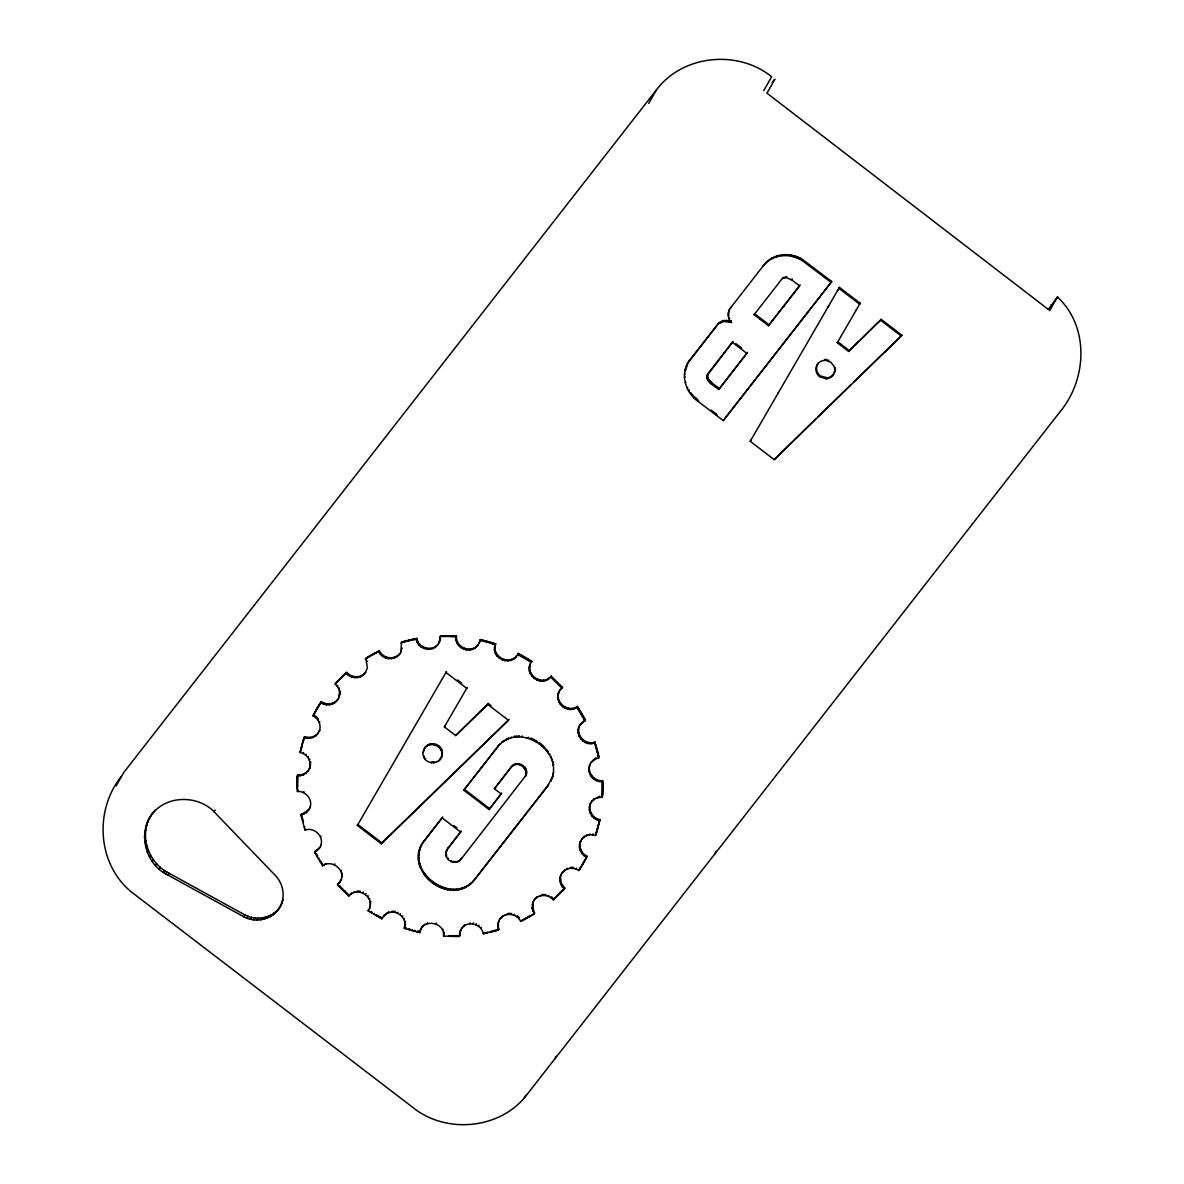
<?xml version="1.0" encoding="UTF-8"?>
<svg xmlns="http://www.w3.org/2000/svg" width="1184" height="1184" viewBox="0 0 1184 1184"><rect width="100%" height="100%" fill="white"/><g stroke="black" fill="none" stroke-linecap="round" stroke-linejoin="round"><path stroke-width="1.5" d="M551.3 780.315L550.767 781.248L553.18 775.224L547.881 785.836L474.532 879.786C451.637 909.712 400.192 869.382 424.568 840.196L442.712 816.96M547.881 785.836L548.414 784.903L475.08 878.839C454.375 906.026 406.6 874.68 421.696 844.784L421.164 845.716M730.158 322.107L731.608 322.625C727.346 318.614 727.183 311.525 731.002 307.115L730.469 308.047L763.917 264.95C772.915 253.139 790.424 251.822 802.471 259.459L831.701 281.466L831.168 282.399L723.246 420.631L697.998 401.302C685.61 392.526 679.72 374.233 689.014 361.12L718.451 323.35L723.468 320.583L730.706 321.175L730.158 322.107L722.936 321.515L717.918 324.283L688.481 362.052L689.014 361.12M718.732 389.506L747.444 352.492L718.732 389.506C714.677 386.191 703.222 380.345 708.298 373.152L733.014 341.451L707.114 375.58M719.265 388.574C715.654 384.844 705.916 381.174 707.825 374.114M384.075 915.365L383.527 916.298L388.959 911.946L384.075 915.365L381.929 918.828L368.135 910.807L370.089 907.225L369.541 908.172C374.425 896.288 356.828 885.987 348.851 896.036L337.529 884.833L341.554 879.105L341.022 880.038C345.358 869.574 331.698 859.14 322.64 865.785L314.574 852.169L319.236 848.469L321.219 844.902L320.672 845.85C324.49 836.674 314.248 826.624 305.087 830.117L300.825 815.036L306.345 812.668L310.43 806.985L309.897 807.917C313.212 799.925 305.872 790.66 297.406 791.504L297.228 775.964L297.761 775.017L303.755 774.158L308.476 770.518L303.222 775.091L297.228 775.964M297.258 788.914L297.761 775.017M593.672 799.54L594.205 798.608L591.556 801.672L596.277 798.031L602.271 797.158L602.626 780.685C594.161 781.514 586.82 772.249 590.135 764.272C585.606 772.19 593.258 782.58 602.094 781.618M602.271 797.158L602.626 780.685M339.571 691.944L340.104 691.012L338.757 697.85C340.726 693.069 339.127 687.356 335.205 684.071L346.794 672.349C351.426 678.018 361.016 678.269 365.59 672.394C361.623 679.187 351.041 679.261 346.261 673.296L346.794 672.349M536.604 897.694L537.136 896.762L534.443 899.781C539.016 893.92 548.606 894.157 553.239 899.825L564.294 889.051C560.121 885.588 558.493 879.135 561.275 874.34L559.943 878.158M564.294 889.051L564.827 888.118L561.231 883.19L560.491 877.226M502.386 916.579L502.919 915.646L500.21 918.651C505.524 911.828 517.201 913.634 520.664 921.404L534.28 913.885L532.06 908.246L533.451 901.409L532.104 905.242M534.28 913.885L532.637 904.295M399.289 654.471L399.822 653.524C394.509 660.361 382.832 658.556 379.368 650.771L378.836 651.718C382.906 661.175 398.016 660.909 401.376 650.978L400.828 651.91L401.539 642.128L416.768 638.398C418.248 648.077 432.042 652.014 438.139 644.17C432.811 653.168 417.671 649.454 416.235 639.33L416.768 638.398M464.069 925.947L464.602 925.015L461.893 928.004C467.991 920.16 481.784 924.112 483.264 933.791L498.494 930.062L497.828 924.082L499.204 920.279L497.828 924.082M498.494 930.062L498.375 923.15M440.64 635.749L439.175 642.572L440.64 635.749L456.462 636.03C455.159 647.189 470.98 653.908 477.936 644.969C471.824 655.166 454.449 648.61 455.914 636.977L456.462 636.03M388.426 912.879C397.498 909.208 407.932 919.05 404.306 928.3L419.639 932.607C421.726 917.97 445.347 921.774 443.571 936.144L459.392 936.44L460.857 929.618L459.466 933.436M459.392 936.44L460.014 932.489M277.87 910.17L280.8 905.568C274.51 919.05 256.528 923.816 243.786 916.771L168.054 875.124C143.812 863.965 136.219 828.756 155.607 809.723M278.936 908.306C271.136 918.488 255.951 920.856 244.866 914.892L169.134 873.259C148.844 863.491 138.632 836.111 150.59 816.309M552.647 776.171C560.461 747.104 516.624 722.077 497.384 747.178L463.788 790.202L489.036 809.53L501.202 793.961L494.409 788.766L511.399 766.818C517.23 758.781 530.846 767.839 525.459 776.245L526.554 773.226M729.018 310.519L729.566 309.586L728.293 313.301M279.735 907.432L282.28 902.593L281.215 904.458C285.255 894.897 282.695 883.382 275.724 875.864L215.962 813.778C199.03 793.694 162.815 794.42 149.524 818.174M685.255 371.228L687.697 363.488L687.164 364.42M310.134 762.94L310.682 761.993L309.409 768.845C312.265 761.978 307.307 753.764 300.1 752.536L304.554 736.67C309.35 738.461 315.107 737.025 318.304 732.955C315.536 737.765 309.083 739.526 304.022 737.602M301.861 745.017L302.394 744.085L300.1 752.536M583.86 837.118L584.393 836.17L581.729 839.219C584.926 835.149 590.683 833.714 595.478 835.519L599.933 819.639C592.725 818.425 587.767 810.196 590.624 803.329C586.702 810.152 591.837 819.372 599.4 820.586M595.478 835.519L599.933 819.639M404.306 928.3L405.372 921.433L404.839 922.366M562.504 687.342L559.899 690.45L562.504 687.342L551.182 676.153C542.642 689.517 521.345 673.459 531.897 661.382L518.104 653.361C512.82 668.486 488.341 657.934 495.726 643.874L480.393 639.567L478.987 643.371L480.393 639.567M515.958 656.809L516.505 655.877C508.572 665.985 490.931 655.788 495.726 643.874M551.182 676.153C543.204 686.187 525.607 675.901 530.491 664.017L529.944 664.949M585.458 720.005L580.264 724.652L585.458 720.005L577.392 706.404L576.86 707.336C566.085 715.24 551.463 699.7 560.432 689.517M577.392 706.404C568.335 713.049 554.674 702.6 559.011 692.137L558.478 693.084M578.813 727.272L579.361 726.34C575.542 735.516 585.784 745.565 594.945 742.057L594.412 743.004C583.46 747.267 572.849 732.674 580.796 723.72M423.117 752.402L424.257 749.146L423.117 752.402C421.415 764.657 441.469 766.744 442.313 754.208C443.956 743.404 426.862 739.452 423.724 750.079M442.313 754.208L441.173 757.464L441.706 756.532M445.909 852.806L446.99 849.786L445.909 852.806C444.636 860.842 456.195 865.815 461.064 859.214L526.007 775.313M579.464 844.71L580.767 840.877L579.464 844.71C578.843 849.86 581.847 855.011 586.509 857.216M304.554 736.67L302.186 743.774M419.639 932.607L421.045 928.804L424.819 924.23L424.286 925.163M121.153 776.689C94.128 810.611 97.31 864.083 131.409 891.981L416.738 1110.414C449.224 1133.177 497.857 1128.411 524.098 1098.234L1060.065 411.736C1087.223 378.998 1089.339 326.532 1057.475 297.036L1049.646 310.711M317.756 733.888L319.798 730.365L319.266 731.312C321.663 725.511 318.614 718.496 312.99 715.891L314.115 713.819M587.042 856.284L585.917 858.37L587.042 856.284C582.395 854.064 579.39 848.928 579.997 843.778M313.582 714.751L314.722 712.679M585.31 859.495L586.45 857.423M314.174 713.626L315.329 711.554M584.704 860.635L585.858 858.563L581.492 866.185L582.691 864.157M314.796 712.487L315.95 710.43M584.082 861.745L585.236 859.688M589.602 765.204L591.6 761.652L596.292 757.982L591.068 762.6L591.6 761.652M315.418 711.362L316.587 709.32M583.446 862.87L584.615 860.812M307.929 771.45L309.956 767.913M590.076 804.276L592.104 800.739M116.106 785.924L123.935 772.249L656.513 89.777C682.887 54.686 737.839 49.432 771.628 76.738M147.304 822.628L148.37 820.764M145.691 827.364L146.757 825.485M144.7 832.278L145.78 830.398M144.374 837.31L145.44 835.43M144.685 842.372L145.75 840.507M145.647 847.404L146.727 845.539M147.245 852.317L148.311 850.438M149.45 857.024L150.516 855.144M152.218 861.449L153.298 859.569M155.533 865.534L156.599 863.669M159.307 869.219L160.388 867.339M163.51 872.43L164.576 870.566M165.79 873.777L166.855 871.912M168.054 875.124L169.134 873.259M214.067 811.928L215.148 810.063M648.684 103.452L656.513 89.777M312.99 715.891L321.278 701.653C326.31 705.264 333.918 704.45 337.78 699.492C334.421 705.279 326 706.419 320.746 702.586L320.035 703.666M320.746 702.586L321.278 701.653M303.622 738.831L304.17 737.898M315.61 717.548L316.143 716.616L313.523 714.958M323.469 704.051L324.002 703.118M303.252 740.059L303.785 739.127M335.205 684.071L336.611 682.191M302.882 741.302L303.43 740.355M302.527 742.531L303.074 741.598M336.078 683.124L337.499 681.259M336.966 682.191L338.387 680.326M337.854 681.274L339.29 679.409M301.535 746.26L302.068 745.328M338.757 680.356L340.208 678.506M339.66 679.438L341.125 677.603M301.224 747.518L301.757 746.571M340.578 678.536L342.043 676.7M300.928 748.762L301.461 747.829M307.011 738.342L307.559 737.395M317.741 719.783L318.274 718.851L316.143 716.616M326.473 704.806L327.006 703.858M341.51 677.648L342.975 675.812M300.632 750.02L301.18 749.087M337.322 686.32L337.854 685.388M300.366 751.278L300.899 750.345M342.442 676.76L343.922 674.939M343.39 675.872L344.87 674.066M344.337 675.013L345.832 673.208M310.09 738.298L310.622 737.366M319.251 722.462L319.784 721.515M329.537 704.791L330.07 703.844M338.802 688.999L339.334 688.067M303.045 753.483L303.578 752.55M313.02 737.514L313.553 736.581M348.525 675.383L349.073 674.451M332.482 704.006L333.015 703.074M315.64 736.004L316.172 735.072M335.102 702.526L335.649 701.594M339.556 694.964L340.089 694.031M305.679 755.111L306.212 754.178M351.248 676.863L351.781 675.931M307.825 757.331L308.358 756.398M297.169 777.252L297.717 776.319M354.238 677.633L354.786 676.7M365.057 673.341L367.395 667.88L365.752 658.289L379.368 650.771M297.14 778.554L297.672 777.607M365.22 659.236L366.862 657.608M297.11 779.842L297.643 778.909M366.315 658.556L367.972 656.942M297.095 781.129L297.643 780.197M300.292 775.905L300.825 774.972M309.335 759.995L309.882 759.062M367.425 657.875L369.082 656.276M297.095 782.432L297.628 781.499M357.316 677.648L357.849 676.7M366.685 661.915L367.218 660.983M368.55 657.224L370.192 655.625M297.11 783.719L297.643 782.787M369.66 656.572L371.332 654.989M297.125 785.022L297.658 784.089M303.222 775.091L303.755 774.158M370.784 655.921L372.457 654.352M297.154 786.324L297.702 785.377M360.262 676.893L360.794 675.946M371.924 655.3L373.596 653.731M297.199 787.612L297.746 786.679M305.827 773.581L306.36 772.634M310.164 765.944L310.696 765.012M373.064 654.678L374.736 653.124M362.896 675.428L363.429 674.48M374.203 654.056L375.89 652.517M297.317 790.202L297.865 789.269M375.343 653.464L377.045 651.925M297.406 791.504L297.939 790.557M376.497 652.872L378.199 651.348M380.493 654.308L381.026 653.361M303.43 792.584L303.962 791.652M382.743 656.41L383.29 655.477M385.466 657.904L385.999 656.972M388.441 658.689L388.988 657.756M300.825 815.036L308.98 809.59L308.432 810.522M243.786 916.771L244.866 914.892M391.519 658.718L392.052 657.786M303.74 814.207L304.288 813.275M401.006 643.06L402.782 641.758M394.464 657.993L395.012 657.046M402.249 642.69L404.04 641.402M306.345 812.668L306.878 811.736M403.507 642.335L405.298 641.047M247.012 918.192L248.078 916.312M397.114 656.543L397.646 655.596M401.657 649.024L402.205 648.092M404.765 641.98L406.556 640.707M406.023 641.639L407.829 640.381M407.296 641.314L409.102 640.07M408.554 641.003L410.374 639.76M250.357 919.213L251.437 917.348M409.827 640.692L411.647 639.464M304.273 827.631L304.806 826.698M411.1 640.396L412.92 639.182M412.387 640.115L414.208 638.901M253.805 919.835L254.871 917.97M305.087 830.117L305.62 829.185M413.66 639.848L415.48 638.65M257.268 920.027L258.334 918.162M417.168 642.231L417.7 641.284M260.702 919.805L261.768 917.926M418.81 644.821L419.343 643.889M264.062 919.154L265.127 917.289M421.06 646.952L421.593 646.005M267.288 918.103L268.354 916.224M423.754 648.462L424.286 647.53M270.322 916.638L271.388 914.773M273.119 914.818L274.2 912.953M275.65 912.657L276.73 910.777M282.295 901.32L283.361 899.44M426.743 649.276L427.276 648.329M320.479 836.984L321.027 836.052M429.807 649.32L430.34 648.373M314.574 852.169L319.769 847.522L319.236 848.469M315.196 853.338L315.107 851.237M317.149 850.615L317.697 849.683M432.767 648.595L433.3 647.663M315.817 854.493L316.35 853.56L316.986 854.715M435.431 647.174L435.964 646.227M440.093 636.681L441.958 635.704M440.019 639.686L440.566 638.753M441.41 636.637L443.275 635.675M317.105 856.802L317.638 855.854M442.727 636.622L444.592 635.66M444.059 636.607L445.909 635.66M318.422 859.081L318.97 858.134M445.376 636.592L447.226 635.675M446.694 636.607L448.544 635.69M319.798 861.33L320.331 860.398M448.011 636.622L449.861 635.719M320.494 862.455L321.027 861.508L321.737 862.633M449.328 636.652L451.178 635.764M763.695 90.68L771.524 77.004M450.645 636.696L452.495 635.808M321.915 864.675L322.448 863.743M451.962 636.755L453.812 635.882M322.64 865.785L325.866 863.476L325.334 864.409M453.28 636.814L455.144 635.956M456.062 639.996L456.595 639.049M456.98 642.897L457.512 641.965M458.608 645.502L459.14 644.57M334.347 864.794L334.88 863.846M444.903 725.955L444.37 726.902L455.707 735.575L487.764 704.45L508.513 720.331L381.337 843.807L357.331 825.44L357.864 824.493L381.87 842.875L509.046 719.398M460.842 647.633L461.375 646.701M463.536 649.172L464.069 648.24M466.511 650.001L467.044 649.069M340.77 871.187L341.303 870.255M469.574 650.06L470.122 649.128M341.628 874.103L342.161 873.17L341.717 877.122M337.529 884.833L340.134 881.74L339.601 882.672M472.549 649.365L473.082 648.432M338.432 885.81L338.062 883.9M475.213 647.959L475.746 647.012M339.334 886.786L339.867 885.839L340.785 886.801M479.86 640.514L481.681 639.878M481.148 640.81L482.983 640.189M341.17 888.696L341.717 887.763M482.436 641.121L484.271 640.5M342.102 889.643L342.65 888.696M483.723 641.447L485.544 640.84M343.049 890.575L343.582 889.643M425.456 747.089L424.923 748.022C430.325 740.681 443.186 746.216 441.78 755.155M426.64 746.349L427.172 745.417M485.011 641.772L486.831 641.18M343.996 891.508L344.529 890.575L345.491 891.493M428.756 745.18L429.289 744.248M486.298 642.113L488.104 641.536M487.571 642.468L489.392 641.891M423.813 757.153L424.346 756.206M345.906 893.343L346.453 892.41M431.109 744.603L431.642 743.67M488.844 642.838L490.664 642.276M346.882 894.246L347.415 893.313M425.056 759.255L425.589 758.322M433.566 744.647L434.099 743.715M490.117 643.208L491.937 642.66M347.859 895.148L348.392 894.201L349.384 895.104L348.851 896.036M491.39 643.593L492.662 643.992L493.195 643.06M435.934 745.313L436.482 744.381M351.071 894.024L351.604 893.091L349.384 895.104M492.662 643.992L493.92 644.392L494.468 643.46M381.337 843.807L381.87 842.875M353.764 892.647L354.297 891.7M438.08 746.556L438.613 745.624M494.527 647.737L495.075 646.804M494.66 650.756L495.193 649.824M356.739 891.981L357.272 891.049L360.336 891.152L359.803 892.085M431.331 762.91L431.864 761.963L434.321 762.008L433.773 762.955M439.841 748.288L440.374 747.356M495.563 653.672L496.096 652.739M441.084 750.404L441.617 749.472M436.141 762.363L436.674 761.43M441.75 752.743L442.283 751.81M497.162 656.291L497.694 655.344M362.778 892.958L363.31 892.026M438.258 761.208L440.507 758.589L439.96 759.536M499.382 658.437L499.914 657.505M455.707 735.575L488.311 703.518L491.064 705.634M365.442 894.527L365.974 893.58M502.06 659.991L502.593 659.044M367.647 896.688L368.18 895.755M505.035 660.835L505.568 659.888M369.23 899.307L369.778 898.375M508.114 660.924L508.646 659.976M370.118 902.223L370.651 901.29L370.222 905.242M511.074 660.243L511.606 659.31M368.135 910.807L368.683 909.874M487.764 704.45L488.311 703.518M513.752 658.837L514.285 657.904M518.104 653.361L517.571 654.293L531.35 662.315L531.897 661.382M370.385 912.242L370.918 911.295M518.74 654.9L519.288 653.968M371.51 912.938L372.042 912.006M519.924 655.536L520.457 654.589M686.084 366.907L686.616 365.974M521.093 656.173L521.626 655.226M685.27 369.497L685.802 368.564M373.789 914.314L374.322 913.382M522.248 656.809L522.78 655.877M684.441 374.884L684.988 373.937M523.402 657.46L523.95 656.528M376.083 915.661L376.63 914.714M684.441 377.607L684.988 376.675M524.556 658.126L525.104 657.194M377.252 916.312L377.785 915.38M525.711 658.807L526.244 657.86M378.406 916.949L378.939 916.016M717.918 324.283L718.451 323.35M719.014 323.35L719.546 322.418M526.85 659.488L527.383 658.556M685.27 383.039L685.802 382.106M720.227 322.566L720.76 321.634M379.576 917.585L380.108 916.653M423.014 842.416L422.481 843.348L442.165 817.907L460.635 832.041L447.537 848.854L461.168 831.094L460.635 832.041M424.035 841.128L424.568 840.196M420.083 848.203L420.616 847.27M527.99 660.184L528.523 659.236M721.544 321.959L722.077 321.012M380.745 918.222L381.292 917.274L382.462 917.896L381.929 918.828M419.269 850.793L419.802 849.86M722.936 321.515L723.468 320.583M728.56 311.88L729.107 310.948M418.722 853.457L419.254 852.524M529.115 660.879L529.648 659.947M724.371 321.264L724.904 320.316M728.219 314.737L728.752 313.804M418.44 856.18L418.988 855.233M530.24 661.59L530.772 660.657M385.747 914.285L386.28 913.338M687.149 388.234L687.682 387.301M728.323 316.187L728.87 315.255M725.836 321.19L726.384 320.257M418.44 858.903L418.988 857.971M727.316 321.308L727.849 320.376M529.278 667.88L529.81 666.932M729.122 318.999L729.655 318.052M418.722 861.641L419.254 860.694M688.466 390.676L689.014 389.743L689.103 391.682M728.767 321.619L729.3 320.686M529.381 670.899L529.914 669.952M391.386 912.198L391.919 911.266L394.997 911.354L394.464 912.287M419.269 864.335L419.802 863.402M730.617 321.53L731.164 320.583M763.917 264.95L763.384 265.882C772.382 254.072 789.891 252.754 801.938 260.391L831.168 282.399M690.464 393.65L690.997 392.718M463.788 790.202L499.692 744.188L499.16 745.136M530.254 673.814L530.802 672.867M420.083 866.969L420.616 866.037M691.19 394.598L691.722 393.665M767.143 261.975L767.676 261.028M691.944 395.515L692.477 394.583M692.137 395.737L692.67 394.805L692.729 396.418M531.853 676.434L532.386 675.502M771.332 259.074L771.864 258.127M397.439 913.13L397.972 912.198M693.543 397.306L694.076 396.374M707.499 374.558L708.298 373.152M694.386 398.15L694.919 397.217L696.68 398.845L696.148 399.778M707.011 376.112L707.544 375.165M534.058 678.595L534.591 677.662M706.952 376.645L707.484 375.713M706.952 377.193L707.484 376.26M707.011 377.74L707.544 376.808M695.245 398.978L695.792 398.046M776.674 256.736L777.207 255.803M400.118 914.684L400.651 913.752M707.114 378.273L707.662 377.341M423.768 873.97L424.301 873.037M707.277 378.806L707.81 377.874M707.499 379.324L708.032 378.377M497.384 747.178L497.916 746.246M707.766 379.812L708.298 378.865M424.464 874.946L424.997 874.014M708.002 380.212L708.55 379.265M536.722 680.164L537.27 679.231M708.269 380.597L708.802 379.664M697.065 400.562L697.598 399.615M425.189 875.894L425.722 874.961M708.55 380.982L709.083 380.034M402.338 916.83L402.871 915.898M708.831 381.352L709.364 380.419M697.998 401.302L698.545 400.37M709.127 381.722L709.66 380.774M425.944 876.811L426.477 875.879M503.304 741.613L508.632 738.046L508.099 738.979M709.438 382.077L709.971 381.13M782.091 255.626L782.624 254.693M709.764 382.417L710.296 381.485M426.728 877.714L427.261 876.782M710.089 382.758L710.622 381.81M505.627 740.178L506.16 739.245M539.697 681.037L540.23 680.09M710.43 383.083L710.962 382.136M403.936 919.45L404.484 918.518M710.785 383.394L711.318 382.462M427.542 878.602L428.075 877.655M711.14 383.705L711.673 382.758M711.51 383.986L712.043 383.054M784.859 255.463L785.392 254.53M428.386 879.446L428.919 878.513M542.76 681.14L543.293 680.193M429.244 880.274L429.792 879.342M510.674 738.032L511.207 737.099M754.09 314.692L754.637 313.745L769.052 324.801L768.52 325.733L754.09 314.692L782.698 277.974M430.147 881.074L430.68 880.141M404.958 925.385L405.505 924.438M445.939 854.966L446.442 851.858M545.735 680.474L546.283 679.542M431.065 881.858L431.598 880.911M790.409 255.966L790.942 255.034M446.531 857.068L446.472 854.034M548.429 679.098L548.962 678.166M405.564 928.73L406.112 927.782L404.854 927.368M431.997 882.598L432.545 881.666M516.091 736.922L519.391 735.826L518.858 736.759M432.974 883.308L433.507 882.376M447.656 858.962L448.188 858.03M792.51 256.469L793.058 255.537M433.951 883.989L434.484 883.057M793.132 256.617L793.665 255.685M408.11 929.529L408.643 928.596M434.957 884.655L435.49 883.708M794.272 256.972L794.819 256.025M409.368 929.914L409.916 928.981M782.594 278.58L783.601 277.352M435.993 885.277L436.526 884.33M795.411 257.357L795.944 256.41M760.35 319.473L760.883 318.54M521.641 736.877L522.174 735.945M784.607 277.722L786.812 276.701L783.068 278.284M785.155 277.633L785.688 276.701M796.536 257.772L797.069 256.839M437.029 885.854L437.562 884.922M451.148 861.641L451.696 860.709M785.717 277.604L786.25 276.671M411.928 930.654L412.461 929.721M797.646 258.23L798.179 257.298M438.095 886.416L438.628 885.484M413.201 931.009L415.022 930.417L414.489 931.349M798.741 258.719L799.274 257.786M439.175 886.949L439.708 886.002M453.294 862.248L453.827 861.316M799.822 259.252L800.354 258.304M440.27 887.438L440.803 886.505M455.5 862.292L456.032 861.345M441.38 887.896L441.913 886.949M527.132 737.913L528.819 737.321L528.286 738.268M494.409 788.766L511.399 766.818M417.049 932L417.597 931.068L420.172 931.675M442.505 888.311L443.038 887.378M457.616 861.76L458.164 860.827M510.852 767.75L512.938 765.308M801.938 260.391L802.471 259.459M768.52 325.733L799.614 285.906L791.637 279.824L792.17 278.891M418.352 932.311L418.884 931.379M459.525 860.724L461.597 858.282L461.064 859.214M443.645 888.696L444.178 887.763M489.036 809.53L501.735 793.028M512.406 766.24L514.833 764.257M420.512 929.751L421.045 928.804M422.096 927.205L422.629 926.273M530.536 739.068L531.068 738.135L532.178 738.594L531.646 739.526M444.784 889.051L445.317 888.118M514.3 765.19L516.964 763.739M716.35 415.332L716.882 414.4L711.229 410.078M426.95 923.757L427.483 922.81M772.072 321.19L772.604 320.257M557.782 696L558.315 695.067M516.416 764.672L519.169 763.784M532.741 740.015L533.274 739.082M447.508 889.702L448.04 888.77M533.821 740.548L534.354 739.6M557.871 699.019L558.404 698.072M518.622 764.716L520.768 765.323L521.3 764.376M784.148 305.724L784.681 304.776M534.887 741.095L535.42 740.163M450.275 890.087L450.808 889.154M535.938 741.687L536.47 740.755M558.73 701.934L559.262 701.002M526.007 774.158L525.385 769.896L522.692 766.433L523.224 765.5M536.959 742.309L537.492 741.376M453.058 890.205L453.59 889.258M560.298 704.569L560.831 703.636M524.26 768.002L524.808 767.054M723.246 420.631L831.701 281.466M538.957 743.656L539.49 742.708L540.452 743.434L539.919 744.366M435.964 923.949L436.496 923.017M455.84 890.042L456.373 889.11M525.385 769.896L525.933 768.964M562.489 706.744L563.022 705.812M540.851 745.106L541.399 744.174M458.563 889.613L459.111 888.681M525.992 771.998L526.525 771.065M541.769 745.89L542.316 744.943L543.204 745.742M461.242 888.932L461.775 887.985M565.153 708.328L565.686 707.396M543.53 747.504L544.078 746.571M463.817 887.985L464.365 887.038M544.374 748.362L544.906 747.43M466.289 886.786L466.822 885.854M568.113 709.216L568.646 708.284M442.52 930.224L443.053 929.292M468.612 885.351L469.145 884.418M545.972 750.138L546.505 749.206M470.773 883.693L471.321 882.761M546.727 751.07L547.26 750.138M571.176 709.349L571.724 708.402M443.438 933.125L443.97 932.193L443.571 936.144M472.756 881.828L473.289 880.896M547.452 752.018L547.985 751.085L548.148 752.994M474.532 879.786L475.08 878.839M574.166 708.698L574.699 707.766M549.45 754.992L549.983 754.045M584.926 720.952L577.585 708.446L578.118 707.514M550.767 757.434L551.3 756.502M578.295 709.556L578.843 708.624M448.854 936.426L449.387 935.493M579.006 710.666L579.538 709.734M450.172 936.47L450.704 935.523M551.833 759.995L552.38 759.048M579.701 711.791L580.234 710.859M451.489 936.5L452.022 935.552M580.397 712.916L580.93 711.984M452.806 936.514L453.339 935.582M552.647 762.629L553.194 761.697M581.063 714.041L581.61 713.108M454.123 936.529L454.656 935.582M581.744 715.18L582.276 714.248M553.194 765.323L553.742 764.39M455.44 936.514L455.988 935.582M582.395 716.32L582.928 715.388M456.758 936.5L457.305 935.567M583.046 717.474L583.579 716.542M458.075 936.485L459.94 935.508M583.682 718.629L584.215 717.696M553.194 773.507L553.727 772.56M582.336 722.506L582.883 721.559M578.103 730.188L578.65 729.255M584.304 719.783L584.837 718.851M551.833 778.761L552.366 777.814M578.177 733.207L578.71 732.274M469.693 923.801L470.226 922.869M579.006 736.122L579.553 735.19M472.756 923.846L473.289 922.913M849.15 350.479L837.813 341.806L837.28 342.738L848.617 351.426L881.207 319.354L901.956 335.235L774.232 459.658L750.227 441.277L750.774 440.344M777.858 393.606L778.391 392.659M580.574 738.772L581.107 737.839M828.193 306.745L828.726 305.798M837.414 290.835L837.946 289.902M839.412 287.372L838.879 288.304L859.614 304.184L860.161 303.237L839.412 287.372L750.227 441.277M475.746 924.66L476.279 923.727M582.735 740.962L583.283 740.03M478.44 926.169L478.972 925.237M585.399 742.575L585.932 741.628M480.689 928.3L481.222 927.368M588.344 743.463L588.892 742.531M591.423 743.611L591.956 742.679M483.264 933.791L486.372 932.341L485.84 933.273M484.552 933.54L485.085 932.607M595.744 758.914L598.675 758.086L594.945 742.057M487.112 933.007L487.645 932.074M595.226 745.491L595.36 743.3M595.626 746.734L595.759 744.544M489.658 932.43L491.478 931.186L490.931 932.119M596.011 747.977L596.159 745.802M596.381 749.235L596.544 747.045M492.204 931.808L492.736 930.861M596.736 750.493L596.914 748.303M597.091 751.751L597.269 749.561M494.734 931.142L495.267 930.195L494.009 930.535M497.783 927.102L498.316 926.169M588.862 768.105L589.41 767.173M593.154 760.454L593.687 759.521M597.432 753.009L597.624 750.819M495.992 930.787L496.525 929.854M505.02 915.128L508.513 913.456L511.592 913.486L511.044 914.418M597.757 754.282L597.964 752.077M588.907 771.124L589.454 770.192M598.068 755.54L598.29 753.335M507.98 914.403L508.513 913.456M598.379 756.813L598.616 754.608M598.675 758.086L598.912 755.88M589.736 774.055L590.268 773.122M855.884 310.637L856.417 309.69M828.356 361.016L828.889 360.084M591.275 776.704L591.808 775.772M774.232 459.658L815.554 419.106M514.034 915.217L514.566 914.27M840.625 345.299L841.158 344.366M593.436 778.924L593.968 777.977M516.742 916.712L517.29 915.78L519.539 917.881L519.006 918.814M825.337 378.762L825.87 377.829M596.07 780.537L596.603 779.59M599.03 781.455L599.563 780.522M520.664 921.404L530.373 915.617L529.84 916.549M521.833 920.841L522.366 919.894M522.988 920.249L523.535 919.317M602.168 782.92L602.715 781.973M524.142 919.657L524.69 918.725M602.242 784.208L602.774 783.275M525.296 919.065L525.829 918.118M589.336 807.177L589.869 806.23M532.06 908.246L532.608 907.314M602.286 785.51L602.834 784.578M526.436 918.444L526.969 917.511M539.238 896.229L542.716 894.542L545.794 894.542L545.247 895.489M602.33 786.798L602.878 785.865M527.576 917.822L528.108 916.89M589.351 810.182L589.898 809.249M596.277 798.031L599.74 796.27L599.208 797.217M602.375 788.1L602.908 787.168M848.617 351.426L858.296 341.614M528.715 917.2L529.248 916.253M602.39 789.388L602.922 788.455M532.815 911.206L533.348 910.259M542.183 895.474L542.716 894.542M602.404 790.69L602.937 789.758M530.95 915.898L531.483 914.966M590.15 813.127L590.698 812.18M602.39 791.978L602.937 791.045M532.075 915.247L534.813 912.953M602.39 793.28L602.922 792.348M533.17 914.566L533.718 913.634M602.36 794.568L602.893 793.635M602.316 795.87L602.863 794.938M591.674 815.791L592.207 814.844M548.251 896.258L548.784 895.311M567.018 869.1L567.55 868.168L562.252 872.697C566.115 867.739 573.722 866.925 578.754 870.536L581.359 866.348L580.145 868.375M593.82 818.011L594.353 817.078M564.383 870.595L564.931 869.663M857.764 342.546L878.632 321.87M878.099 322.818L881.207 319.354M559.928 881.177L560.461 880.245M579.479 847.729L580.012 846.782M550.96 897.738L551.507 896.791L553.772 898.893L553.239 899.825M586.48 835.608L587.012 834.676M596.455 819.639L596.988 818.706M560.698 884.122L561.231 883.19M569.963 868.331L570.496 867.398L573.559 867.384L573.026 868.316M580.249 850.66L580.782 849.727M589.41 834.824L589.943 833.876M554.201 898.982L564.827 888.118M555.163 898.108L555.696 897.176M599.134 821.844L599.666 820.912M556.11 897.25L556.643 896.303M562.178 886.801L562.711 885.869M557.057 896.362L557.59 895.43M598.852 823.102L599.4 822.17M581.758 853.338L582.291 852.406M592.474 834.779L593.021 833.847M598.571 824.36L599.104 823.413M557.99 895.474L558.522 894.542M558.907 894.586L559.455 893.654M598.275 825.603L598.808 824.671M597.964 826.861L598.497 825.914M559.825 893.683L560.372 892.751M560.742 892.766L561.275 891.833M597.639 828.104L598.172 827.172M561.645 891.848L562.178 890.916M597.313 829.348L597.846 828.415M596.958 830.591L597.506 829.658M562.533 890.93L563.066 889.983M563.421 889.998L563.954 889.051M596.603 831.819L597.15 830.887M596.248 833.062L596.78 832.115M576.031 869.071L576.564 868.138M595.863 834.291L596.41 833.358M583.89 855.573L584.422 854.641M884.744 352.329L901.956 335.235M524.098 1098.234L525.844 1095.2M554.512 1059.28L556.243 1056.246M714.603 854.226L716.335 851.192M1048.388 309.424L1057.593 296.77M316.039 710.252L317.223 708.195M582.809 863.98L583.993 861.937M580.234 841.809L582.276 838.287M357.331 825.44L446.501 671.52L445.968 672.468L466.718 688.333L467.251 687.401L444.37 726.902M837.28 342.738L860.161 303.237M446.457 850.719L448.07 847.922M337.248 700.425L339.29 696.917M560.742 875.272L562.785 871.75M316.69 709.142L317.874 707.1M582.158 865.09L583.342 863.047M532.918 902.356L534.976 898.848M317.342 708.032L319.206 704.894M498.656 921.211L500.743 917.718M317.993 706.937L319.887 703.814M437.606 645.117L439.708 641.624M460.324 930.55L462.426 927.072M580.826 867.28L582.04 865.252M477.404 645.916L479.52 642.438M319.354 704.746L320.583 702.734M579.45 869.456L580.678 867.443M578.754 870.536L579.997 868.523M769.052 324.801L800.147 284.959M772.175 82.377L773.256 81.045M774.114 80.038L774.898 79.239L766.966 93.181L1048.654 309.66M818.188 416.546L851.074 384.608M853.708 382.047L885.277 351.396M345.299 674.14L346.261 673.296M553.772 898.893L554.734 898.034M501.676 742.324L503.836 740.681M377.666 652.28L378.836 651.718M497.783 929.484L499.041 929.114M414.948 639.582L416.235 639.33M513.886 736.404L516.624 735.989M454.597 636.888L455.914 636.977M786.265 277.633L791.637 279.824M493.92 644.392L495.193 644.821M520.768 765.323L522.692 766.433M880.674 320.302L901.424 336.167M735.9 343.656L741.672 348.066M732.482 342.383L746.897 353.424M457.572 679.986L461.716 683.168M464.32 789.269L489.584 808.598M454.064 825.662L456.906 827.838M550.649 677.085L561.971 688.289M1051.066 304.747L1052.102 305.842M576.86 707.336L577.585 708.446M594.412 743.004L594.827 744.233M301.358 814.104L303.518 821.977M835.194 367.647A9.472 9.146 29.8 0 1 827.216 377.859L820.26 375.89A9.472 9.146 29.8 0 1 818.366 362.926M824.552 359.507A9.472 9.146 29.8 0 1 827.009 359.551M826.684 378.791L819.713 376.838A9.472 9.146 29.8 0 1 826.476 360.484L830.99 362.393L833.995 366.241A9.472 9.146 29.8 0 1 826.684 378.791"/></g></svg>
